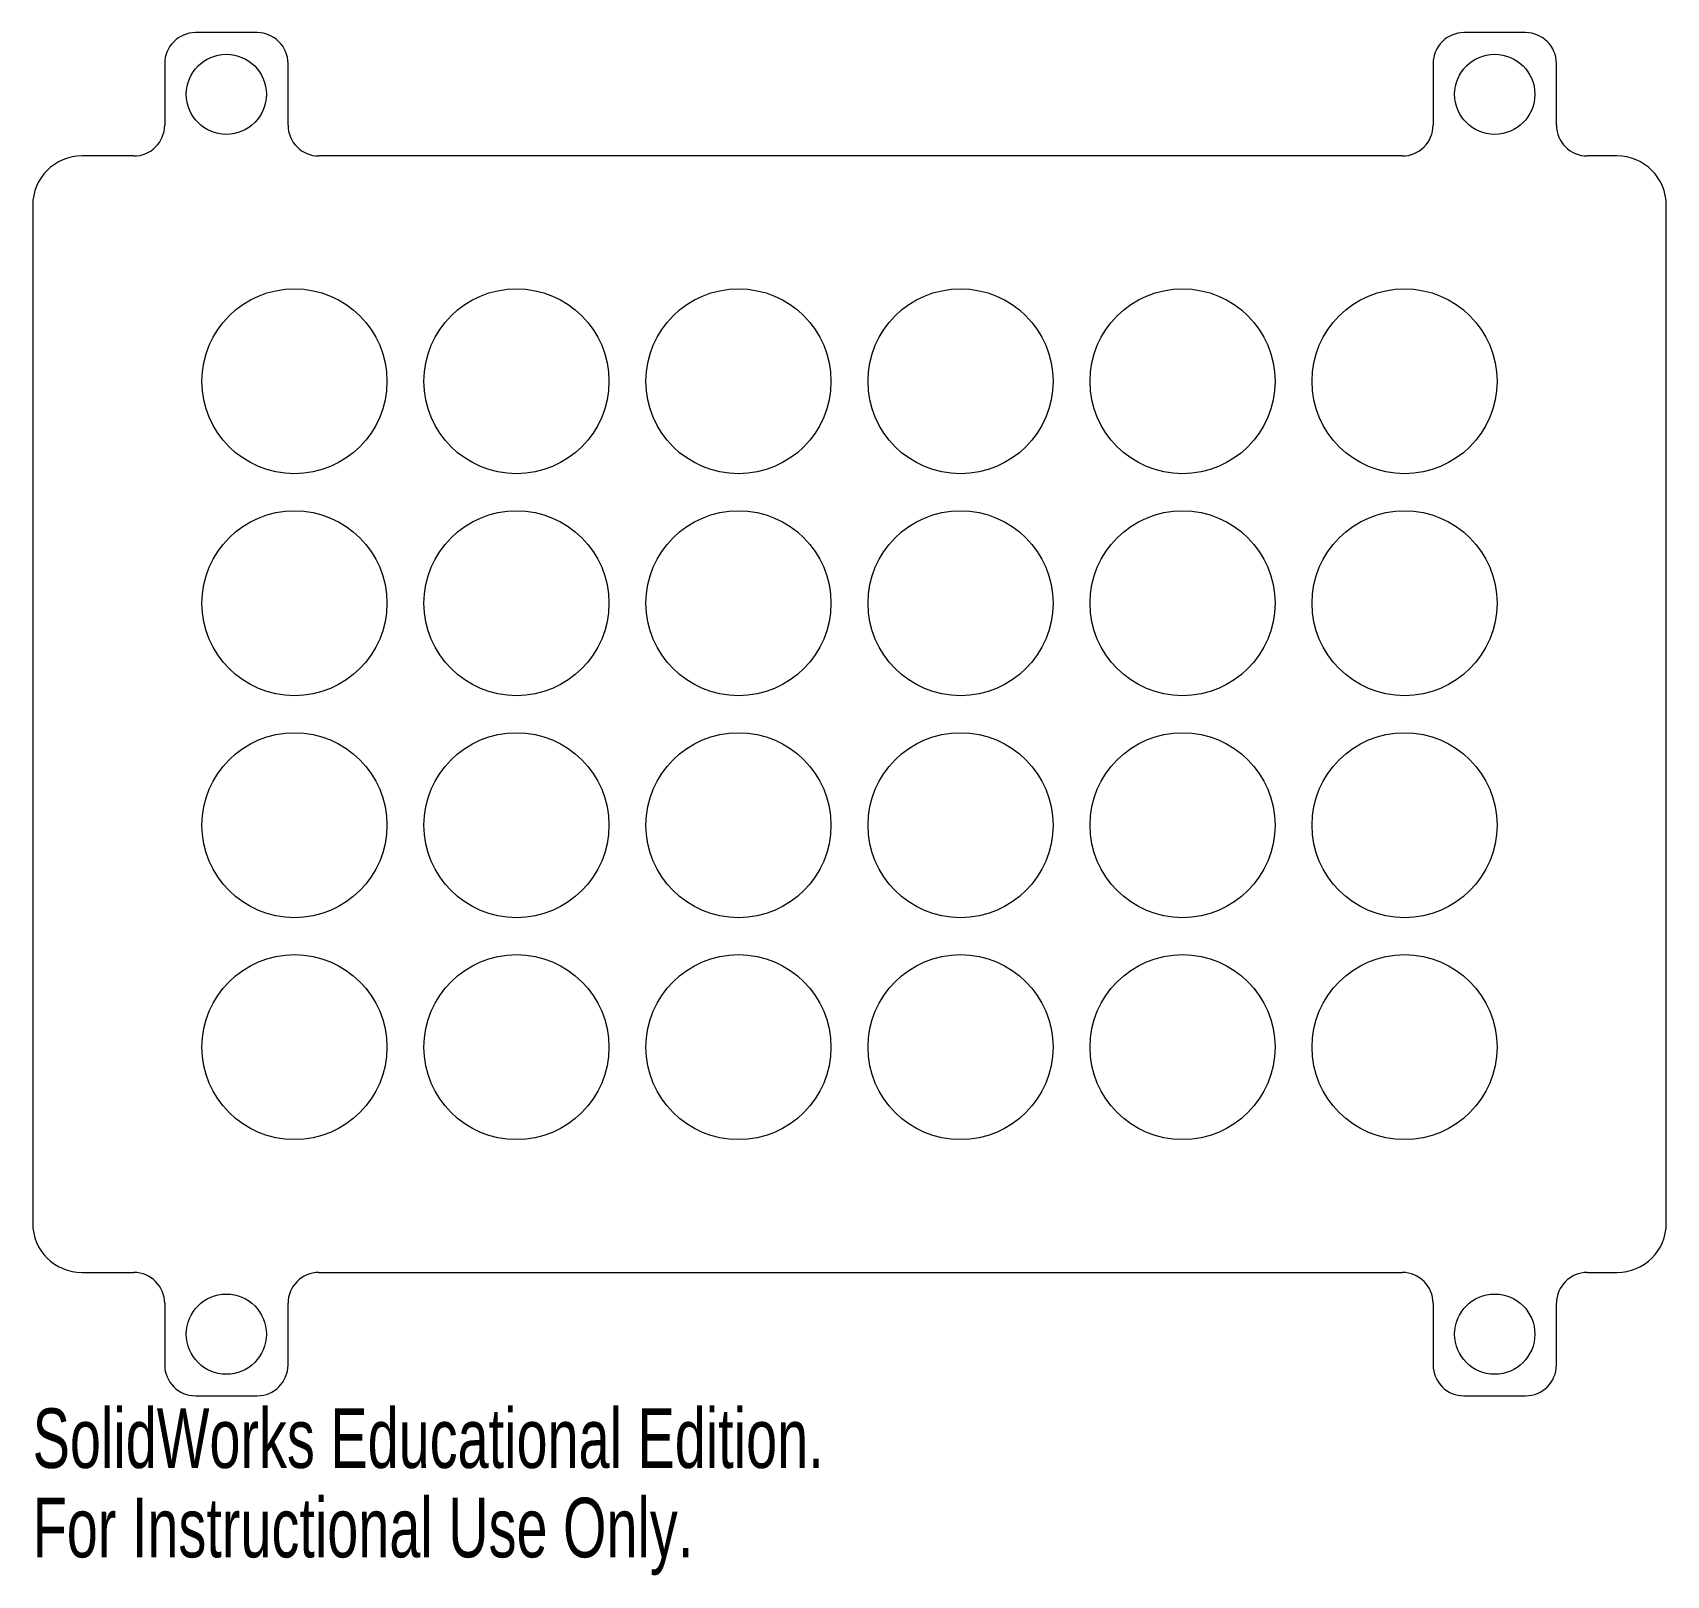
# Model space of a CAD drawing. Header units: millimetres. Extents: x -66 to 66, y -70 to 55.
import ezdxf

# ---------------------------------------------------------------- set-up
doc = ezdxf.new("R2010")
doc.units = ezdxf.units.MM
doc.styles.add('SLDTEXTSTYLE0', font='TXT', dxfattribs={"width": 0.7})

msp = doc.modelspace()

# ---------------------------------------------------------------- linework, layer by layer
at = {"color": 7, "linetype": 'Continuous', "lineweight": 15}
for p, q in [((-48.0226, 55.2755), (-53.0226, 55.2755)), ((54.8134, 55.2755), (49.8134, 55.2755)), ((-55.5226, 52.7755), (-55.5226, 47.7755)), ((-45.5226, 47.7755), (-45.5226, 52.7755)), ((47.3134, 52.7755), (47.3134, 47.7755)), ((57.3134, 47.7755), (57.3134, 52.7755)), ((-58.0226, 45.2755), (-62.225, 45.2755)), ((44.8134, 45.2755), (-43.0226, 45.2755)), ((62.225, 45.2755), (59.8134, 45.2755)), ((-66.225, 41.2755), (-66.225, -41.2755)), ((66.225, -41.2755), (66.225, 41.2755)), ((-62.225, -45.2755), (-58.0226, -45.2755)), ((-43.0226, -45.2755), (44.8134, -45.2755)), ((59.8134, -45.2755), (62.225, -45.2755)), ((-55.5226, -47.7755), (-55.5226, -52.7755)), ((-45.5226, -52.7755), (-45.5226, -47.7755)), ((47.3134, -47.7755), (47.3134, -52.7755)), ((57.3134, -52.7755), (57.3134, -47.7755)), ((-53.0226, -55.2755), (-48.0226, -55.2755)), ((49.8134, -55.2755), (54.8134, -55.2755))]:
    msp.add_line(p, q, dxfattribs=at)
for centre, radius in [((-50.5226, 50.2755), 3.25), ((52.3134, 50.2755), 3.25), ((-45, 27), 7.5), ((-27, 27), 7.5), ((-9, 27), 7.5), ((9, 27), 7.5), ((27, 27), 7.5), ((45, 27), 7.5), ((-45, 9), 7.5), ((-27, 9), 7.5), ((-9, 9), 7.5), ((9, 9), 7.5), ((27, 9), 7.5), ((45, 9), 7.5), ((-45, -9), 7.5), ((-27, -9), 7.5), ((-9, -9), 7.5), ((9, -9), 7.5), ((27, -9), 7.5), ((45, -9), 7.5), ((-45, -27), 7.5), ((-27, -27), 7.5), ((-9, -27), 7.5), ((9, -27), 7.5), ((27, -27), 7.5), ((45, -27), 7.5), ((-50.5226, -50.2755), 3.25), ((52.3134, -50.2755), 3.25)]:
    msp.add_circle(centre, radius, dxfattribs=at)
for centre, radius, start, end in [((-53.0226, 52.7755), 2.5, 90, 180), ((-48.0226, 52.7755), 2.5, 0, 90), ((49.8134, 52.7755), 2.5, 90, 180), ((54.8134, 52.7755), 2.5, 0, 90), ((-58.0226, 47.7755), 2.5, 270, 0), ((-43.0226, 47.7755), 2.5, 180, 270), ((44.8134, 47.7755), 2.5, 270, 0), ((59.8134, 47.7755), 2.5, 180, 270), ((-62.225, 41.2755), 4, 90, 180), ((62.225, 41.2755), 4, 0, 90), ((-62.225, -41.2755), 4, 180, 270), ((62.225, -41.2755), 4, 270, 0), ((-58.0226, -47.7755), 2.5, 0, 90), ((-43.0226, -47.7755), 2.5, 90, 180), ((44.8134, -47.7755), 2.5, 0, 90), ((59.8134, -47.7755), 2.5, 90, 180), ((-53.0226, -52.7755), 2.5, 180, 270), ((-48.0226, -52.7755), 2.5, 270, 0), ((49.8134, -52.7755), 2.5, 180, 270), ((54.8134, -52.7755), 2.5, 270, 0)]:
    msp.add_arc(centre, radius, start, end, dxfattribs=at)

# ---------------------------------------------------------------- texts
at = {"color": 7, "linetype": 'Continuous', "char_height": 4.83362, "attachment_point": 1, "style": 'SLDTEXTSTYLE0'}
for s, insert in [('SolidWorks Educational Edition.', (-66.225, -56.2951)), ('For Instructional Use Only.', (-66.225, -63.5455))]:
    msp.add_mtext(s, dxfattribs=dict(at, insert=insert))

doc.saveas('drawing.dxf')
